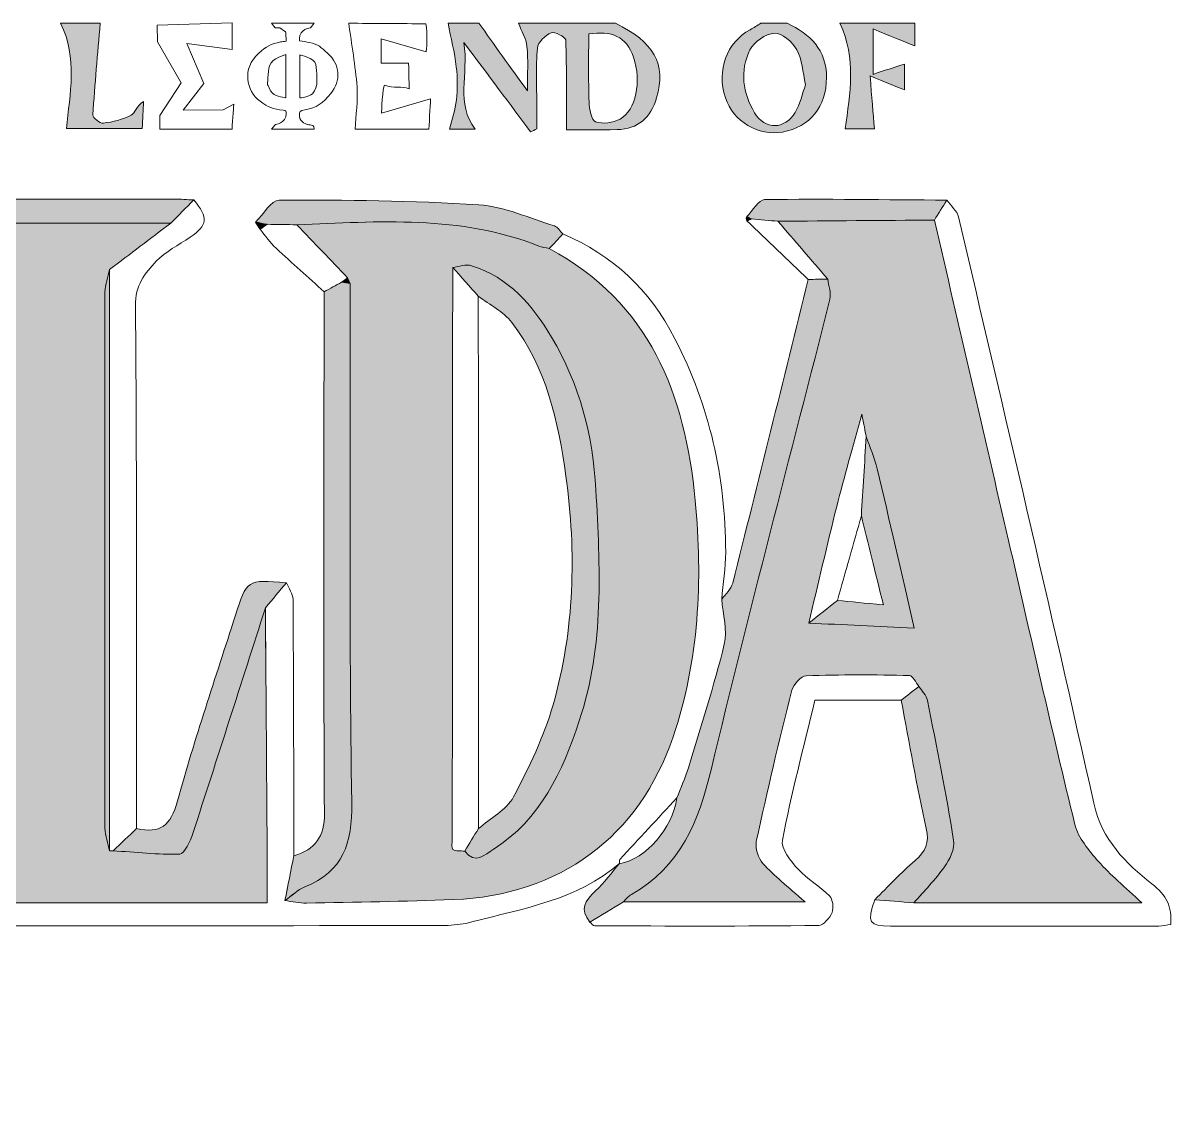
# Model space of a CAD drawing. Header units: inches. Extents: x 4 to 279, y -207 to -83.
# Drawn here: x 147.7 to 278.7, y -207.1 to -83.4 of the extents above; entities that cross this region are included whole.
import ezdxf

# ---------------------------------------------------------------- set-up
doc = ezdxf.new("R2010")
doc.units = ezdxf.units.IN
doc.header["$MEASUREMENT"] = 0
doc.layers.add('Layer 1', color=7, linetype='Continuous')

# ---------------------------------------------------------------- blocks, each defined once
blk = doc.blocks.new('block 3')
at = {"layer": 'Layer 1', "true_color": 0xd42836}
h = blk.add_hatch(color=22, dxfattribs=at)
h.dxf.hatch_style = 2
edge = h.paths.add_edge_path()
edge.add_spline(control_points=[(156.55, -83.45), (156.25, -86.93), (155.91, -90.41), (155.7, -93.89), (155.68, -94.2), (156.52, -94.88), (156.9, -94.83), (157.98, -94.7), (159.1, -94.41), (160.07, -93.92), (160.52, -93.7), (160.67, -92.86), (161.48, -92.37), (161.43, -93.34), (161.38, -94.31), (161.32, -95.45), (158.31, -95.45), (155.43, -95.45), (152.7, -95.45), (153.06, -91.47), (154, -87.4), (152.03, -83.45), (153.54, -83.45), (155.04, -83.45), (156.55, -83.45)], knot_values=[0, 0, 0, 0, 1, 1, 1, 2, 2, 2, 3, 3, 3, 4, 4, 4, 5, 5, 5, 6, 6, 6, 7, 7, 7, 8, 8, 8, 8], degree=3, periodic=1)
h = blk.add_hatch(color=22, dxfattribs=at)
h.dxf.hatch_style = 2
edge = h.paths.add_edge_path()
edge.add_spline(control_points=[(215.25, -83.45), (219.64, -85.53), (221.06, -88.1), (219.95, -91.95), (219.29, -94.22), (217.83, -95.51), (215.44, -95.57), (213.35, -95.62), (211.27, -95.58), (209.66, -95.58), (209.66, -92.12), (209.71, -88.73), (209.59, -85.35), (209.57, -85.02), (208.3, -84.35), (207.93, -84.52), (207.26, -84.83), (206.42, -85.62), (206.36, -86.27), (206.17, -88.43), (206.29, -90.61), (206.29, -92.79), (206.29, -93.68), (206.29, -94.57), (206.29, -95.47), (206.06, -95.59), (205.83, -95.71), (205.59, -95.83), (203.22, -92.65), (200.85, -89.47), (197.99, -85.65), (198.55, -89.36), (197.02, -92.59), (199.27, -95.5), (198.28, -95.5), (197.13, -95.5), (196.35, -95.5), (196.62, -94.4), (197, -93.3), (197.13, -92.18), (197.26, -90.94), (197.27, -89.66), (197.12, -88.43), (196.92, -86.76), (196.51, -85.11), (196.18, -83.45), (197.35, -83.45), (198.53, -83.45), (199.7, -83.45), (201.44, -85.89), (203.19, -88.33), (205.22, -91.15), (205.22, -89.15), (205.33, -87.61), (205.17, -86.09), (205.08, -85.19), (204.55, -84.33), (204.21, -83.45), (207.89, -83.45), (211.57, -83.45), (215.25, -83.45)], knot_values=[0, 0, 0, 0, 1, 1, 1, 2, 2, 2, 3, 3, 3, 4, 4, 4, 5, 5, 5, 6, 6, 6, 7, 7, 7, 8, 8, 8, 9, 9, 9, 10, 10, 10, 11, 11, 11, 12, 12, 12, 13, 13, 13, 14, 14, 14, 15, 15, 15, 16, 16, 16, 17, 17, 17, 18, 18, 18, 19, 19, 19, 20, 20, 20, 20], degree=3, periodic=1)
edge = h.paths.add_edge_path()
edge.add_spline(control_points=[(212.21, -84.67), (212.21, -87.28), (212.16, -89.84), (212.25, -92.39), (212.28, -93.2), (212.51, -94.52), (212.98, -94.68), (213.79, -94.97), (214.99, -94.78), (215.79, -94.36), (217.6, -93.42), (218.24, -90.02), (217.32, -87.32), (216.51, -84.94), (214.8, -84.26), (212.21, -84.67)], knot_values=[0, 0, 0, 0, 1, 1, 1, 2, 2, 2, 3, 3, 3, 4, 4, 4, 5, 5, 5, 5], degree=3, periodic=1)
h = blk.add_hatch(color=22, dxfattribs=at)
h.dxf.hatch_style = 2
edge = h.paths.add_edge_path()
edge.add_spline(control_points=[(234.82, -83.45), (237.45, -84.69), (239.32, -86.44), (239.31, -89.63), (239.29, -92.96), (237.48, -95.25), (234.3, -95.84), (231.57, -96.35), (228.68, -94.62), (227.79, -91.94), (226.75, -88.8), (227.91, -85.63), (230.62, -84.18), (231.02, -83.96), (231.41, -83.7), (231.81, -83.45), (232.81, -83.45), (233.81, -83.45), (234.82, -83.45)], knot_values=[0, 0, 0, 0, 1, 1, 1, 2, 2, 2, 3, 3, 3, 4, 4, 4, 5, 5, 5, 6, 6, 6, 6], degree=3, periodic=1)
edge = h.paths.add_edge_path()
edge.add_spline(control_points=[(236.92, -90.46), (236.58, -88.99), (236.54, -87.57), (235.92, -86.46), (235.43, -85.58), (234.21, -84.54), (233.38, -84.58), (232.39, -84.63), (231.05, -85.58), (230.59, -86.49), (229.39, -88.87), (229.77, -91.39), (231.11, -93.64), (232.31, -95.62), (234.54, -95.59), (235.74, -93.6), (236.31, -92.63), (236.55, -91.47), (236.92, -90.46)], knot_values=[0, 0, 0, 0, 1, 1, 1, 2, 2, 2, 3, 3, 3, 4, 4, 4, 5, 5, 5, 6, 6, 6, 6], degree=3, periodic=1)
h = blk.add_hatch(color=22, dxfattribs=at)
h.dxf.hatch_style = 2
edge = h.paths.add_edge_path()
edge.add_spline(control_points=[(249.37, -83.45), (249.37, -84.53), (249.37, -85.61), (249.37, -86.03), (248, -85.48), (246.51, -84.87), (244.61, -84.1), (244.61, -86.14), (244.61, -87.43), (244.61, -89.27), (245.89, -88.85), (247.06, -88.46), (248.2, -88.09), (248.2, -88.91), (248.2, -90.09), (248.2, -91.05), (247.17, -90.63), (246, -90.15), (244.27, -89.45), (244.48, -91.92), (244.62, -93.66), (244.78, -95.49), (244.05, -95.49), (242.62, -95.49), (241.43, -95.49), (242.02, -91.44), (242.7, -87.41), (240.84, -83.45), (243.68, -83.45), (246.52, -83.45), (249.37, -83.45)], knot_values=[0, 0, 0, 0, 1, 1, 1, 2, 2, 2, 3, 3, 3, 4, 4, 4, 5, 5, 5, 6, 6, 6, 7, 7, 7, 8, 8, 8, 9, 9, 9, 10, 10, 10, 10], degree=3, periodic=1)
at = {"layer": 'Layer 1', "true_color": 0xc6202a}
h = blk.add_hatch(color=22, dxfattribs=at)
h.dxf.hatch_style = 2
edge = h.paths.add_edge_path()
edge.add_spline(control_points=[(167.2, -103.58), (166.33, -104.46), (165.46, -105.35), (164.58, -106.23), (155.55, -106.23), (146.51, -106.23), (137.47, -106.23), (136.36, -103.43), (135.22, -105.35), (134.09, -106.2), (133.89, -106.21), (133.69, -106.22), (133.49, -106.23), (119.95, -106.23), (106.4, -106.23), (92.86, -106.23), (92.66, -106.23), (92.46, -106.23), (92.26, -106.23), (91.67, -105.98), (91.07, -105.72), (90.3, -105.39), (90.76, -104.69), (91.16, -104.1), (91.56, -103.5), (116.02, -103.5), (140.49, -103.49), (164.95, -103.49), (165.7, -103.49), (166.45, -103.55), (167.2, -103.58)], knot_values=[0, 0, 0, 0, 1, 1, 1, 2, 2, 2, 3, 3, 3, 4, 4, 4, 5, 5, 5, 6, 6, 6, 7, 7, 7, 8, 8, 8, 9, 9, 9, 10, 10, 10, 10], degree=3, periodic=1)
h = blk.add_hatch(color=22, dxfattribs=at)
h.dxf.hatch_style = 2
edge = h.paths.add_edge_path()
edge.add_spline(control_points=[(253.03, -103.61), (252.55, -104.37), (252.08, -105.12), (251.61, -105.88), (245.67, -105.92), (239.73, -105.97), (233.78, -106.01), (232.78, -105.93), (231.78, -105.84), (230.78, -105.75), (230.6, -105.66), (230.41, -105.57), (230.23, -105.47), (230.9, -104.8), (231.58, -103.55), (232.26, -103.54), (239.18, -103.45), (246.1, -103.56), (253.03, -103.61)], knot_values=[0, 0, 0, 0, 1, 1, 1, 2, 2, 2, 3, 3, 3, 4, 4, 4, 5, 5, 5, 6, 6, 6, 6], degree=3, periodic=1)
h = blk.add_hatch(color=22, dxfattribs=at)
h.dxf.hatch_style = 2
edge = h.paths.add_edge_path()
edge.add_spline(control_points=[(209.27, -107.46), (208.75, -108.01), (208.23, -108.57), (207.72, -109.12), (207.32, -109.03), (206.89, -108.99), (206.52, -108.84), (197.57, -105.28), (188.24, -106.05), (178.95, -106.41), (177.82, -106.39), (176.69, -106.38), (175.56, -106.36), (175.12, -106.28), (174.67, -106.19), (174.23, -106.11), (175.13, -105.24), (176.03, -103.61), (176.93, -103.61), (184.51, -103.58), (192.11, -103.65), (199.68, -104.14), (202.59, -104.33), (205.44, -105.67), (208.3, -106.54), (208.68, -106.66), (208.95, -107.15), (209.27, -107.46)], knot_values=[0, 0, 0, 0, 1, 1, 1, 2, 2, 2, 3, 3, 3, 4, 4, 4, 5, 5, 5, 6, 6, 6, 7, 7, 7, 8, 8, 8, 9, 9, 9, 9], degree=3, periodic=1)
h = blk.add_hatch(color=22, dxfattribs=at)
h.dxf.hatch_style = 2
edge = h.paths.add_edge_path()
edge.add_spline(control_points=[(184.73, -112.47), (182.8, -110.45), (180.88, -108.43), (178.96, -106.41), (188.24, -106.05), (197.57, -105.28), (206.52, -108.84), (206.89, -108.99), (207.32, -109.03), (207.72, -109.12), (219.15, -115.29), (223.2, -125.67), (224.35, -137.85), (225.21, -147.01), (224.79, -156.02), (221.83, -164.77), (217.97, -176.16), (208.85, -182.88), (196.8, -183.32), (191.21, -183.53), (185.62, -183.63), (180.04, -183.73), (179.22, -183.75), (178.41, -183.54), (177.59, -183.43), (178.35, -182.91), (179.03, -182.22), (179.86, -181.88), (184.24, -180.09), (185.28, -176.93), (185.2, -172.28), (184.9, -152.56), (185.06, -132.83), (185.04, -113.1), (184.94, -112.89), (184.83, -112.68), (184.73, -112.47)], knot_values=[0, 0, 0, 0, 1, 1, 1, 2, 2, 2, 3, 3, 3, 4, 4, 4, 5, 5, 5, 6, 6, 6, 7, 7, 7, 8, 8, 8, 9, 9, 9, 10, 10, 10, 11, 11, 11, 12, 12, 12, 12], degree=3, periodic=1)
edge = h.paths.add_edge_path()
edge.add_spline(control_points=[(198.08, -177.8), (199.25, -179.4), (200.4, -178.18), (201.32, -177.6), (206.75, -174.18), (209.21, -168.73), (211.14, -162.94), (214.01, -154.34), (213.5, -145.44), (213.03, -136.63), (212.7, -130.55), (211.18, -124.58), (207.98, -119.22), (205.8, -115.56), (203.1, -112.42), (198.86, -111.08), (198.23, -110.88), (197.43, -111.19), (196.71, -111.27), (196.69, -132.98), (196.68, -154.7), (196.66, -176.41), (196.66, -176.83), (196.53, -177.46), (196.74, -177.61), (197.06, -177.85), (197.62, -177.76), (198.08, -177.8)], knot_values=[0, 0, 0, 0, 1, 1, 1, 2, 2, 2, 3, 3, 3, 4, 4, 4, 5, 5, 5, 6, 6, 6, 7, 7, 7, 8, 8, 8, 9, 9, 9, 9], degree=3, periodic=1)
h = blk.add_hatch(color=22, dxfattribs=at)
h.dxf.hatch_style = 2
edge = h.paths.add_edge_path()
edge.add_spline(control_points=[(239.45, -112.6), (237.56, -110.41), (235.67, -108.21), (233.78, -106.01), (239.73, -105.97), (245.67, -105.92), (251.61, -105.88), (254.43, -118.05), (257.24, -130.22), (260.06, -142.4), (262.55, -153.19), (264.98, -164), (267.62, -174.76), (268, -176.3), (269.21, -177.72), (270.3, -178.98), (271.65, -180.52), (273.27, -181.83), (275.25, -183.69), (266.19, -183.69), (257.72, -183.69), (249.26, -183.69), (250.44, -182.34), (251.73, -181.06), (252.75, -179.6), (253.35, -178.74), (253.95, -177.52), (253.8, -176.59), (252.94, -171.24), (251.87, -165.93), (250.81, -160.62), (250.7, -160.05), (250.18, -159.55), (249.84, -159.02), (249.49, -158.59), (249.14, -157.8), (248.77, -157.79), (244.85, -157.7), (240.92, -157.67), (237.01, -157.82), (236.42, -157.84), (235.53, -158.79), (235.36, -159.46), (233.91, -165.18), (232.56, -170.93), (231.31, -176.7), (231.15, -177.47), (231.53, -178.62), (232.07, -179.21), (233.34, -180.62), (234.85, -181.79), (236.87, -183.6), (229.49, -183.6), (222.82, -183.6), (216.16, -183.59), (216.46, -183.31), (216.73, -182.95), (217.08, -182.75), (222.65, -179.56), (224.75, -174.43), (226.19, -168.4), (230.45, -150.51), (235.19, -132.74), (239.7, -114.9), (239.87, -114.2), (239.54, -113.37), (239.45, -112.6)], knot_values=[0, 0, 0, 0, 1, 1, 1, 2, 2, 2, 3, 3, 3, 4, 4, 4, 5, 5, 5, 6, 6, 6, 7, 7, 7, 8, 8, 8, 9, 9, 9, 10, 10, 10, 11, 11, 11, 12, 12, 12, 13, 13, 13, 14, 14, 14, 15, 15, 15, 16, 16, 16, 17, 17, 17, 18, 18, 18, 19, 19, 19, 20, 20, 20, 21, 21, 21, 22, 22, 22, 22], degree=3, periodic=1)
edge = h.paths.add_edge_path()
edge.add_spline(control_points=[(243.83, -130.56), (243.7, -129.88), (243.57, -129.21), (243.34, -128), (242.29, -131.83), (241.33, -135.16), (240.48, -138.51), (239.37, -142.93), (238.35, -147.37), (237.29, -151.81), (241.2, -152), (245.12, -152.19), (249.3, -152.39), (247.83, -146.01), (246.49, -140.11), (245.09, -134.23), (244.79, -132.98), (244.26, -131.78), (243.83, -130.56)], knot_values=[0, 0, 0, 0, 1, 1, 1, 2, 2, 2, 3, 3, 3, 4, 4, 4, 5, 5, 5, 6, 6, 6, 6], degree=3, periodic=1)
at = {"layer": 'Layer 1', "true_color": 0xe16974}
h = blk.add_hatch(color=243, dxfattribs=at)
h.dxf.hatch_style = 2
edge = h.paths.add_edge_path()
edge.add_spline(control_points=[(230.78, -105.75), (230.6, -105.82), (230.42, -105.89), (230.24, -105.97), (230.2, -105.86), (230.16, -105.75), (230.14, -105.64), (230.14, -105.59), (230.2, -105.53), (230.23, -105.47), (230.41, -105.57), (230.6, -105.66), (230.78, -105.75)], knot_values=[0, 0, 0, 0, 1, 1, 1, 2, 2, 2, 3, 3, 3, 4, 4, 4, 4], degree=3, periodic=1)
at = {"layer": 'Layer 1', "true_color": 0xc6202a}
h = blk.add_hatch(color=22, dxfattribs=at)
h.dxf.hatch_style = 2
edge = h.paths.add_edge_path()
edge.add_spline(control_points=[(158.01, -177.76), (160.54, -177.92), (163.09, -178.23), (165.62, -178.13), (166.14, -178.11), (166.8, -176.67), (167.09, -175.79), (169.88, -167.22), (172.62, -158.64), (175.37, -150.06), (175.43, -159.08), (175.5, -168.1), (175.56, -177.13), (175.57, -179.2), (175.56, -181.28), (175.56, -183.71), (162.68, -183.71), (150.02, -183.71), (137.35, -183.71), (139.18, -182.08), (140.91, -180.33), (142.87, -178.88), (144.35, -177.79), (144.99, -176.67), (144.99, -174.76), (144.91, -154.5), (144.95, -134.24), (144.93, -113.97), (144.93, -113.17), (144.71, -112.37), (144.59, -111.57), (142.21, -109.79), (139.84, -108.01), (137.47, -106.23), (146.51, -106.23), (155.55, -106.23), (164.58, -106.23), (162.26, -107.99), (159.93, -109.75), (157.61, -111.51), (157.42, -112.37), (157.08, -113.22), (157.08, -114.08), (157.05, -134.46), (157.05, -154.83), (157.08, -175.2), (157.08, -176.06), (157.42, -176.91), (157.61, -177.77), (157.74, -177.76), (157.87, -177.76), (158.01, -177.76)], knot_values=[0, 0, 0, 0, 1, 1, 1, 2, 2, 2, 3, 3, 3, 4, 4, 4, 5, 5, 5, 6, 6, 6, 7, 7, 7, 8, 8, 8, 9, 9, 9, 10, 10, 10, 11, 11, 11, 12, 12, 12, 13, 13, 13, 14, 14, 14, 15, 15, 15, 16, 16, 16, 17, 17, 17, 17], degree=3, periodic=1)
h = blk.add_hatch(color=22, dxfattribs=at)
h.dxf.hatch_style = 2
edge = h.paths.add_edge_path()
edge.add_spline(control_points=[(175.56, -106.36), (175.29, -106.55), (175.02, -106.74), (174.75, -106.93), (174.58, -106.66), (174.4, -106.39), (174.23, -106.11), (174.67, -106.19), (175.12, -106.28), (175.56, -106.36)], knot_values=[0, 0, 0, 0, 1, 1, 1, 2, 2, 2, 3, 3, 3, 3], degree=3, periodic=1)
h = blk.add_hatch(color=22, dxfattribs=at)
h.dxf.hatch_style = 2
edge = h.paths.add_edge_path()
edge.add_spline(control_points=[(196.71, -111.27), (197.43, -111.19), (198.23, -110.88), (198.86, -111.08), (203.1, -112.42), (205.8, -115.56), (207.98, -119.22), (211.18, -124.58), (212.7, -130.55), (213.03, -136.63), (213.5, -145.44), (214.01, -154.34), (211.14, -162.94), (209.21, -168.73), (206.75, -174.18), (201.32, -177.6), (200.4, -178.18), (199.25, -179.4), (198.08, -177.8), (198.6, -176.95), (199.12, -176.09), (199.64, -175.24), (201, -174.05), (202.83, -173.12), (203.63, -171.63), (205.43, -168.28), (207.1, -164.76), (208.15, -161.12), (210.59, -152.58), (210.81, -143.81), (209.61, -135.05), (208.75, -128.83), (207.38, -122.68), (203.44, -117.54), (202.49, -116.3), (200.92, -115.54), (199.63, -114.56), (198.66, -113.46), (197.68, -112.36), (196.71, -111.27)], knot_values=[0, 0, 0, 0, 1, 1, 1, 2, 2, 2, 3, 3, 3, 4, 4, 4, 5, 5, 5, 6, 6, 6, 7, 7, 7, 8, 8, 8, 9, 9, 9, 10, 10, 10, 11, 11, 11, 12, 12, 12, 13, 13, 13, 13], degree=3, periodic=1)
at = {"layer": 'Layer 1', "true_color": 0xd42836}
h = blk.add_hatch(color=22, dxfattribs=at)
h.dxf.hatch_style = 2
edge = h.paths.add_edge_path()
edge.add_spline(control_points=[(157.61, -177.77), (157.42, -176.91), (157.08, -176.06), (157.08, -175.2), (157.05, -154.83), (157.05, -134.46), (157.08, -114.08), (157.08, -113.22), (157.42, -112.37), (157.61, -111.51), (157.61, -133.59), (157.61, -155.68), (157.61, -177.77)], knot_values=[0, 0, 0, 0, 1, 1, 1, 2, 2, 2, 3, 3, 3, 4, 4, 4, 4], degree=3, periodic=1)
at = {"layer": 'Layer 1', "true_color": 0xc6202a}
h = blk.add_hatch(color=22, dxfattribs=at)
h.dxf.hatch_style = 2
edge = h.paths.add_edge_path()
edge.add_spline(control_points=[(184.73, -112.47), (184.83, -112.68), (184.94, -112.89), (185.04, -113.1), (184.71, -113.05), (184.38, -113), (184.05, -112.96), (184.28, -112.8), (184.5, -112.63), (184.73, -112.47)], knot_values=[0, 0, 0, 0, 1, 1, 1, 2, 2, 2, 3, 3, 3, 3], degree=3, periodic=1)
h = blk.add_hatch(color=22, dxfattribs=at)
h.dxf.hatch_style = 2
edge = h.paths.add_edge_path()
edge.add_spline(control_points=[(222.26, -171.74), (222.7, -170.59), (223.23, -169.46), (223.58, -168.29), (225, -163.61), (226.5, -158.95), (227.66, -154.21), (228.05, -152.63), (227.5, -150.81), (227.37, -149.1), (227.8, -148.49), (228.45, -147.93), (228.62, -147.25), (231.52, -135.73), (234.37, -124.19), (237.23, -112.65), (237.97, -112.63), (238.71, -112.62), (239.45, -112.6), (239.54, -113.37), (239.87, -114.2), (239.7, -114.9), (235.19, -132.74), (230.45, -150.51), (226.19, -168.4), (224.75, -174.43), (222.65, -179.56), (217.08, -182.75), (216.73, -182.95), (216.46, -183.31), (216.16, -183.59), (214.89, -184.36), (213.61, -185.13), (212.34, -185.9), (211.15, -184.46), (211.78, -183.43), (212.98, -182.34), (214, -181.41), (214.81, -180.25), (215.72, -179.2), (215.72, -179.2), (215.72, -179.25), (215.72, -179.25), (218.76, -178.66), (221.72, -175.26), (222.26, -171.74)], knot_values=[0, 0, 0, 0, 1, 1, 1, 2, 2, 2, 3, 3, 3, 4, 4, 4, 5, 5, 5, 6, 6, 6, 7, 7, 7, 8, 8, 8, 9, 9, 9, 10, 10, 10, 11, 11, 11, 12, 12, 12, 13, 13, 13, 14, 14, 14, 15, 15, 15, 15], degree=3, periodic=1)
h = blk.add_hatch(color=22, dxfattribs=at)
h.dxf.hatch_style = 2
edge = h.paths.add_edge_path()
edge.add_spline(control_points=[(177.59, -183.44), (177.93, -181.73), (178.27, -180.03), (178.61, -178.32), (181.04, -177.6), (182.11, -176.21), (182.09, -173.43), (181.97, -153.64), (182.04, -133.85), (182.05, -114.05), (182.72, -113.69), (183.39, -113.32), (184.05, -112.96), (184.38, -113), (184.71, -113.05), (185.04, -113.1), (185.06, -132.83), (184.9, -152.56), (185.2, -172.28), (185.28, -176.93), (184.24, -180.09), (179.86, -181.88), (179.03, -182.22), (178.35, -182.91), (177.59, -183.44)], knot_values=[0, 0, 0, 0, 1, 1, 1, 2, 2, 2, 3, 3, 3, 4, 4, 4, 5, 5, 5, 6, 6, 6, 7, 7, 7, 8, 8, 8, 8], degree=3, periodic=1)
h = blk.add_hatch(color=22, dxfattribs=at)
h.dxf.hatch_style = 2
edge = h.paths.add_edge_path()
edge.add_spline(control_points=[(243.83, -130.56), (244.26, -131.78), (244.79, -132.98), (245.09, -134.23), (246.49, -140.11), (247.83, -146.01), (249.3, -152.39), (245.12, -152.19), (241.2, -152), (237.29, -151.81), (238.38, -150.95), (239.47, -150.09), (240.56, -149.22), (242.12, -149.38), (243.68, -149.53), (245.79, -149.73), (244.84, -145.91), (244.06, -142.74), (243.28, -139.58), (243.46, -136.57), (243.65, -133.57), (243.83, -130.56)], knot_values=[0, 0, 0, 0, 1, 1, 1, 2, 2, 2, 3, 3, 3, 4, 4, 4, 5, 5, 5, 6, 6, 6, 7, 7, 7, 7], degree=3, periodic=1)
h = blk.add_hatch(color=22, dxfattribs=at)
h.dxf.hatch_style = 2
edge = h.paths.add_edge_path()
edge.add_spline(control_points=[(158.01, -177.76), (158.9, -176.91), (159.8, -176.06), (160.69, -175.22), (163.38, -175.85), (164.59, -174.89), (165.35, -172.08), (167.29, -165), (169.68, -158.04), (171.91, -151.04), (173.25, -146.83), (173.26, -146.84), (177.78, -147.21), (176.97, -148.16), (176.17, -149.11), (175.37, -150.06), (172.62, -158.64), (169.88, -167.22), (167.09, -175.79), (166.8, -176.67), (166.14, -178.11), (165.62, -178.13), (163.09, -178.23), (160.54, -177.92), (158.01, -177.76)], knot_values=[0, 0, 0, 0, 1, 1, 1, 2, 2, 2, 3, 3, 3, 4, 4, 4, 5, 5, 5, 6, 6, 6, 7, 7, 7, 8, 8, 8, 8], degree=3, periodic=1)
h = blk.add_hatch(color=22, dxfattribs=at)
h.dxf.hatch_style = 2
edge = h.paths.add_edge_path()
edge.add_spline(control_points=[(247.82, -160.61), (248.49, -160.08), (249.17, -159.55), (249.84, -159.02), (250.18, -159.55), (250.7, -160.05), (250.81, -160.62), (251.87, -165.93), (252.94, -171.24), (253.8, -176.59), (253.95, -177.52), (253.35, -178.74), (252.75, -179.6), (251.73, -181.06), (250.44, -182.34), (249.26, -183.69), (247.77, -183.58), (246.29, -183.46), (244.8, -183.34), (246.33, -181.84), (247.8, -180.28), (249.41, -178.87), (250.58, -177.84), (251.05, -176.87), (250.68, -175.21), (249.6, -170.38), (248.75, -165.49), (247.82, -160.61)], knot_values=[0, 0, 0, 0, 1, 1, 1, 2, 2, 2, 3, 3, 3, 4, 4, 4, 5, 5, 5, 6, 6, 6, 7, 7, 7, 8, 8, 8, 9, 9, 9, 9], degree=3, periodic=1)
at = {"layer": 'Layer 1', "lineweight": 0}
for points, knots in [([(156.55, -83.45), (156.25, -86.93), (155.91, -90.41), (155.7, -93.89), (155.68, -94.2), (156.52, -94.88), (156.9, -94.83), (157.98, -94.7), (159.1, -94.41), (160.07, -93.92), (160.52, -93.7), (160.67, -92.86), (161.48, -92.37), (161.43, -93.34), (161.38, -94.31), (161.32, -95.45), (158.31, -95.45), (155.43, -95.45), (152.7, -95.45), (153.06, -91.47), (154, -87.4), (152.03, -83.45), (153.54, -83.45), (155.04, -83.45), (156.55, -83.45)], [0, 0, 0, 0, 1, 1, 1, 2, 2, 2, 3, 3, 3, 4, 4, 4, 5, 5, 5, 6, 6, 6, 7, 7, 7, 8, 8, 8, 8]), ([(166.41, -85.77), (166.41, -85.77), (168.34, -90.3), (168.34, -90.3), (168.34, -90.3), (165.98, -93.35), (165.98, -93.35), (165.98, -93.35), (170.56, -93.32), (170.56, -93.32), (170.56, -93.32), (171.76, -92.65), (171.76, -92.65), (171.76, -92.65), (171.63, -94.47), (171.56, -95.5), (168.53, -95.5), (163.35, -95.5), (163.35, -95.5), (163.35, -95.5), (163.32, -93.95), (163.32, -93.95), (163.32, -93.95), (165.77, -90.24), (165.77, -90.24), (165.77, -90.24), (163.05, -85.56), (163.05, -85.56), (163.05, -85.56), (163.02, -83.65), (163.02, -83.65), (163.02, -83.65), (171.58, -83.41), (171.58, -83.41), (171.58, -84.42), (171.59, -85.42), (171.59, -86.42), (171.59, -86.42), (166.41, -85.77), (166.41, -85.77)], [0, 0, 0, 0, 1, 1, 1, 2, 2, 2, 3, 3, 3, 4, 4, 4, 5, 5, 5, 6, 6, 6, 7, 7, 7, 8, 8, 8, 9, 9, 9, 10, 10, 10, 11, 11, 11, 12, 12, 12, 13, 13, 13, 13]), ([(193.64, -83.5), (193.9, -84.58), (193.69, -86.71), (193.69, -86.71), (193.69, -86.71), (188.55, -85.23), (188.55, -85.23), (188.55, -85.23), (188.54, -88), (188.54, -88), (188.54, -88), (191.68, -88), (191.68, -88), (191.68, -88), (191.75, -90.35), (191.75, -90.91), (190.87, -90.54), (189.99, -90.93), (188.95, -90.49), (188.7, -90.65), (188.6, -93.69), (188.6, -93.69), (188.6, -93.69), (194.19, -92.07), (194.19, -92.07), (194.19, -92.07), (194.05, -94.5), (193.99, -95.52), (190.89, -95.52), (187.99, -95.52), (185.59, -95.52), (185.67, -93.88), (185.92, -92.28), (185.81, -90.71), (185.62, -88.28), (185.19, -85.87), (184.86, -83.45), (187.54, -83.45), (190.96, -83.5), (193.64, -83.5)], [0, 0, 0, 0, 1, 1, 1, 2, 2, 2, 3, 3, 3, 4, 4, 4, 5, 5, 5, 6, 6, 6, 7, 7, 7, 8, 8, 8, 9, 9, 9, 10, 10, 10, 11, 11, 11, 12, 12, 12, 13, 13, 13, 13]), ([(215.25, -83.45), (219.64, -85.53), (221.06, -88.1), (219.95, -91.95), (219.29, -94.22), (217.83, -95.51), (215.44, -95.57), (213.35, -95.62), (211.27, -95.58), (209.66, -95.58), (209.66, -92.12), (209.71, -88.73), (209.59, -85.35), (209.57, -85.02), (208.3, -84.35), (207.93, -84.52), (207.26, -84.83), (206.42, -85.62), (206.36, -86.27), (206.17, -88.43), (206.29, -90.61), (206.29, -92.79), (206.29, -93.68), (206.29, -94.57), (206.29, -95.47), (206.06, -95.59), (205.83, -95.71), (205.59, -95.83), (203.22, -92.65), (200.85, -89.47), (197.99, -85.65), (198.55, -89.36), (197.02, -92.59), (199.27, -95.5), (198.28, -95.5), (197.13, -95.5), (196.35, -95.5), (196.62, -94.4), (197, -93.3), (197.13, -92.18), (197.26, -90.94), (197.27, -89.66), (197.12, -88.43), (196.92, -86.76), (196.51, -85.11), (196.18, -83.45), (197.35, -83.45), (198.53, -83.45), (199.7, -83.45), (201.44, -85.89), (203.19, -88.33), (205.22, -91.15), (205.22, -89.15), (205.33, -87.61), (205.17, -86.09), (205.08, -85.19), (204.55, -84.33), (204.21, -83.45), (207.89, -83.45), (211.57, -83.45), (215.25, -83.45)], [0, 0, 0, 0, 1, 1, 1, 2, 2, 2, 3, 3, 3, 4, 4, 4, 5, 5, 5, 6, 6, 6, 7, 7, 7, 8, 8, 8, 9, 9, 9, 10, 10, 10, 11, 11, 11, 12, 12, 12, 13, 13, 13, 14, 14, 14, 15, 15, 15, 16, 16, 16, 17, 17, 17, 18, 18, 18, 19, 19, 19, 20, 20, 20, 20]), ([(234.82, -83.45), (237.45, -84.69), (239.32, -86.44), (239.31, -89.63), (239.29, -92.96), (237.48, -95.25), (234.3, -95.84), (231.57, -96.35), (228.68, -94.62), (227.79, -91.94), (226.75, -88.8), (227.91, -85.63), (230.62, -84.18), (231.02, -83.96), (231.41, -83.7), (231.81, -83.45), (232.81, -83.45), (233.81, -83.45), (234.82, -83.45)], [0, 0, 0, 0, 1, 1, 1, 2, 2, 2, 3, 3, 3, 4, 4, 4, 5, 5, 5, 6, 6, 6, 6]), ([(249.37, -83.45), (249.37, -84.53), (249.37, -85.61), (249.37, -86.03), (248, -85.48), (246.51, -84.87), (244.61, -84.1), (244.61, -86.14), (244.61, -87.43), (244.61, -89.27), (245.89, -88.85), (247.06, -88.46), (248.2, -88.09), (248.2, -88.91), (248.2, -90.09), (248.2, -91.05), (247.17, -90.63), (246, -90.15), (244.27, -89.45), (244.48, -91.92), (244.62, -93.66), (244.78, -95.49), (244.05, -95.49), (242.62, -95.49), (241.43, -95.49), (242.02, -91.44), (242.7, -87.41), (240.84, -83.45), (243.68, -83.45), (246.52, -83.45), (249.37, -83.45)], [0, 0, 0, 0, 1, 1, 1, 2, 2, 2, 3, 3, 3, 4, 4, 4, 5, 5, 5, 6, 6, 6, 7, 7, 7, 8, 8, 8, 9, 9, 9, 10, 10, 10, 10]), ([(212.21, -84.67), (212.21, -87.28), (212.16, -89.84), (212.25, -92.39), (212.28, -93.2), (212.51, -94.52), (212.98, -94.68), (213.79, -94.97), (214.99, -94.78), (215.79, -94.36), (217.6, -93.42), (218.24, -90.02), (217.32, -87.32), (216.51, -84.94), (214.8, -84.26), (212.21, -84.67)], [0, 0, 0, 0, 1, 1, 1, 2, 2, 2, 3, 3, 3, 4, 4, 4, 5, 5, 5, 5]), ([(236.92, -90.46), (236.58, -88.99), (236.54, -87.57), (235.92, -86.46), (235.43, -85.58), (234.21, -84.54), (233.38, -84.58), (232.39, -84.63), (231.05, -85.58), (230.59, -86.49), (229.39, -88.87), (229.77, -91.39), (231.11, -93.64), (232.31, -95.62), (234.54, -95.59), (235.74, -93.6), (236.31, -92.63), (236.55, -91.47), (236.92, -90.46)], [0, 0, 0, 0, 1, 1, 1, 2, 2, 2, 3, 3, 3, 4, 4, 4, 5, 5, 5, 6, 6, 6, 6]), ([(167.2, -103.58), (166.33, -104.46), (165.46, -105.35), (164.58, -106.23), (155.55, -106.23), (146.51, -106.23), (137.47, -106.23), (136.36, -103.43), (135.22, -105.35), (134.09, -106.2), (133.89, -106.21), (133.69, -106.22), (133.49, -106.23), (119.95, -106.23), (106.4, -106.23), (92.86, -106.23), (92.66, -106.23), (92.46, -106.23), (92.26, -106.23), (91.67, -105.98), (91.07, -105.72), (90.3, -105.39), (90.76, -104.69), (91.16, -104.1), (91.56, -103.5), (116.02, -103.5), (140.49, -103.49), (164.95, -103.49), (165.7, -103.49), (166.45, -103.55), (167.2, -103.58)], [0, 0, 0, 0, 1, 1, 1, 2, 2, 2, 3, 3, 3, 4, 4, 4, 5, 5, 5, 6, 6, 6, 7, 7, 7, 8, 8, 8, 9, 9, 9, 10, 10, 10, 10]), ([(253.03, -103.61), (252.55, -104.37), (252.08, -105.12), (251.61, -105.88), (245.67, -105.92), (239.73, -105.97), (233.78, -106.01), (232.78, -105.93), (231.78, -105.84), (230.78, -105.75), (230.6, -105.66), (230.41, -105.57), (230.23, -105.47), (230.9, -104.8), (231.58, -103.55), (232.26, -103.54), (239.18, -103.45), (246.1, -103.56), (253.03, -103.61)], [0, 0, 0, 0, 1, 1, 1, 2, 2, 2, 3, 3, 3, 4, 4, 4, 5, 5, 5, 6, 6, 6, 6]), ([(167.2, -103.58), (168.89, -105.61), (168.79, -106.5), (166.78, -107.84), (165.46, -108.72), (163.99, -109.46), (162.92, -110.58), (161.62, -111.94), (160.52, -113.3), (160.55, -115.66), (160.73, -135.51), (160.68, -155.36), (160.69, -175.22), (159.8, -176.06), (158.9, -176.91), (158.01, -177.76), (157.87, -177.76), (157.74, -177.76), (157.61, -177.77), (157.61, -155.68), (157.61, -133.59), (157.61, -111.51), (159.93, -109.75), (162.26, -107.99), (164.58, -106.23), (165.46, -105.35), (166.33, -104.46), (167.2, -103.58)], [0, 0, 0, 0, 1, 1, 1, 2, 2, 2, 3, 3, 3, 4, 4, 4, 5, 5, 5, 6, 6, 6, 7, 7, 7, 8, 8, 8, 9, 9, 9, 9]), ([(209.27, -107.46), (208.75, -108.01), (208.23, -108.57), (207.72, -109.12), (207.32, -109.03), (206.89, -108.99), (206.52, -108.84), (197.57, -105.28), (188.24, -106.05), (178.95, -106.41), (177.82, -106.39), (176.69, -106.38), (175.56, -106.36), (175.12, -106.28), (174.67, -106.19), (174.23, -106.11), (175.13, -105.24), (176.03, -103.61), (176.93, -103.61), (184.51, -103.58), (192.11, -103.65), (199.68, -104.14), (202.59, -104.33), (205.44, -105.67), (208.3, -106.54), (208.68, -106.66), (208.95, -107.15), (209.27, -107.46)], [0, 0, 0, 0, 1, 1, 1, 2, 2, 2, 3, 3, 3, 4, 4, 4, 5, 5, 5, 6, 6, 6, 7, 7, 7, 8, 8, 8, 9, 9, 9, 9]), ([(253.03, -103.61), (253.48, -104.25), (254.19, -104.82), (254.36, -105.52), (259.56, -127.78), (264.8, -150.02), (269.77, -172.33), (270.71, -176.56), (273.4, -179.17), (276.38, -181.52), (278.08, -182.86), (278.69, -184.1), (278.55, -186.17), (278.11, -186.23), (277.65, -186.34), (277.19, -186.34), (267, -186.35), (256.81, -186.35), (246.62, -186.34), (244.14, -186.34), (243.93, -185.97), (244.8, -183.34), (246.29, -183.46), (247.77, -183.58), (249.26, -183.69), (257.72, -183.69), (266.19, -183.69), (275.25, -183.69), (273.27, -181.83), (271.65, -180.52), (270.3, -178.98), (269.21, -177.72), (268, -176.3), (267.62, -174.76), (264.98, -164), (262.55, -153.19), (260.06, -142.4), (257.24, -130.22), (254.43, -118.05), (251.61, -105.88), (252.08, -105.12), (252.55, -104.37), (253.03, -103.61)], [0, 0, 0, 0, 1, 1, 1, 2, 2, 2, 3, 3, 3, 4, 4, 4, 5, 5, 5, 6, 6, 6, 7, 7, 7, 8, 8, 8, 9, 9, 9, 10, 10, 10, 11, 11, 11, 12, 12, 12, 13, 13, 13, 14, 14, 14, 14]), ([(184.73, -112.47), (182.8, -110.45), (180.88, -108.43), (178.96, -106.41), (188.24, -106.05), (197.57, -105.28), (206.52, -108.84), (206.89, -108.99), (207.32, -109.03), (207.72, -109.12), (219.15, -115.29), (223.2, -125.67), (224.35, -137.85), (225.21, -147.01), (224.79, -156.02), (221.83, -164.77), (217.97, -176.16), (208.85, -182.88), (196.8, -183.32), (191.21, -183.53), (185.62, -183.63), (180.04, -183.73), (179.22, -183.75), (178.41, -183.54), (177.59, -183.43), (178.35, -182.91), (179.03, -182.22), (179.86, -181.88), (184.24, -180.09), (185.28, -176.93), (185.2, -172.28), (184.9, -152.56), (185.06, -132.83), (185.04, -113.1), (184.94, -112.89), (184.83, -112.68), (184.73, -112.47)], [0, 0, 0, 0, 1, 1, 1, 2, 2, 2, 3, 3, 3, 4, 4, 4, 5, 5, 5, 6, 6, 6, 7, 7, 7, 8, 8, 8, 9, 9, 9, 10, 10, 10, 11, 11, 11, 12, 12, 12, 12]), ([(239.45, -112.6), (237.56, -110.41), (235.67, -108.21), (233.78, -106.01), (239.73, -105.97), (245.67, -105.92), (251.61, -105.88), (254.43, -118.05), (257.24, -130.22), (260.06, -142.4), (262.55, -153.19), (264.98, -164), (267.62, -174.76), (268, -176.3), (269.21, -177.72), (270.3, -178.98), (271.65, -180.52), (273.27, -181.83), (275.25, -183.69), (266.19, -183.69), (257.72, -183.69), (249.26, -183.69), (250.44, -182.34), (251.73, -181.06), (252.75, -179.6), (253.35, -178.74), (253.95, -177.52), (253.8, -176.59), (252.94, -171.24), (251.87, -165.93), (250.81, -160.62), (250.7, -160.05), (250.18, -159.55), (249.84, -159.02), (249.49, -158.59), (249.14, -157.8), (248.77, -157.79), (244.85, -157.7), (240.92, -157.67), (237.01, -157.82), (236.42, -157.84), (235.53, -158.79), (235.36, -159.46), (233.91, -165.18), (232.56, -170.93), (231.31, -176.7), (231.15, -177.47), (231.53, -178.62), (232.07, -179.21), (233.34, -180.62), (234.85, -181.79), (236.87, -183.6), (229.49, -183.6), (222.82, -183.6), (216.16, -183.59), (216.46, -183.31), (216.73, -182.95), (217.08, -182.75), (222.65, -179.56), (224.75, -174.43), (226.19, -168.4), (230.45, -150.51), (235.19, -132.74), (239.7, -114.9), (239.87, -114.2), (239.54, -113.37), (239.45, -112.6)], [0, 0, 0, 0, 1, 1, 1, 2, 2, 2, 3, 3, 3, 4, 4, 4, 5, 5, 5, 6, 6, 6, 7, 7, 7, 8, 8, 8, 9, 9, 9, 10, 10, 10, 11, 11, 11, 12, 12, 12, 13, 13, 13, 14, 14, 14, 15, 15, 15, 16, 16, 16, 17, 17, 17, 18, 18, 18, 19, 19, 19, 20, 20, 20, 21, 21, 21, 22, 22, 22, 22]), ([(230.78, -105.75), (230.6, -105.82), (230.42, -105.89), (230.24, -105.97), (230.2, -105.86), (230.16, -105.75), (230.14, -105.64), (230.14, -105.59), (230.2, -105.53), (230.23, -105.47), (230.41, -105.57), (230.6, -105.66), (230.78, -105.75)], [0, 0, 0, 0, 1, 1, 1, 2, 2, 2, 3, 3, 3, 4, 4, 4, 4]), ([(230.78, -105.75), (231.78, -105.84), (232.78, -105.93), (233.78, -106.01), (235.67, -108.21), (237.56, -110.41), (239.45, -112.6), (238.71, -112.62), (237.97, -112.63), (237.23, -112.65), (234.9, -110.42), (232.57, -108.19), (230.24, -105.97), (230.42, -105.89), (230.6, -105.82), (230.78, -105.75)], [0, 0, 0, 0, 1, 1, 1, 2, 2, 2, 3, 3, 3, 4, 4, 4, 5, 5, 5, 5]), ([(158.01, -177.76), (160.54, -177.92), (163.09, -178.23), (165.62, -178.13), (166.14, -178.11), (166.8, -176.67), (167.09, -175.79), (169.88, -167.22), (172.62, -158.64), (175.37, -150.06), (175.43, -159.08), (175.5, -168.1), (175.56, -177.13), (175.57, -179.2), (175.56, -181.28), (175.56, -183.71), (162.68, -183.71), (150.02, -183.71), (137.35, -183.71), (139.18, -182.08), (140.91, -180.33), (142.87, -178.88), (144.35, -177.79), (144.99, -176.67), (144.99, -174.76), (144.91, -154.5), (144.95, -134.24), (144.93, -113.97), (144.93, -113.17), (144.71, -112.37), (144.59, -111.57), (142.21, -109.79), (139.84, -108.01), (137.47, -106.23), (146.51, -106.23), (155.55, -106.23), (164.58, -106.23), (162.26, -107.99), (159.93, -109.75), (157.61, -111.51), (157.42, -112.37), (157.08, -113.22), (157.08, -114.08), (157.05, -134.46), (157.05, -154.83), (157.08, -175.2), (157.08, -176.06), (157.42, -176.91), (157.61, -177.77), (157.74, -177.76), (157.87, -177.76), (158.01, -177.76)], [0, 0, 0, 0, 1, 1, 1, 2, 2, 2, 3, 3, 3, 4, 4, 4, 5, 5, 5, 6, 6, 6, 7, 7, 7, 8, 8, 8, 9, 9, 9, 10, 10, 10, 11, 11, 11, 12, 12, 12, 13, 13, 13, 14, 14, 14, 15, 15, 15, 16, 16, 16, 17, 17, 17, 17]), ([(175.56, -106.36), (175.29, -106.55), (175.02, -106.74), (174.75, -106.93), (174.58, -106.66), (174.4, -106.39), (174.23, -106.11), (174.67, -106.19), (175.12, -106.28), (175.56, -106.36)], [0, 0, 0, 0, 1, 1, 1, 2, 2, 2, 3, 3, 3, 3]), ([(175.56, -106.36), (176.69, -106.38), (177.82, -106.39), (178.96, -106.41), (180.88, -108.43), (182.8, -110.45), (184.73, -112.47), (184.5, -112.63), (184.28, -112.8), (184.05, -112.96), (183.39, -113.32), (182.72, -113.69), (182.05, -114.05), (180.23, -112.4), (178.38, -110.78), (176.59, -109.09), (175.91, -108.45), (175.36, -107.66), (174.75, -106.93), (175.02, -106.74), (175.29, -106.55), (175.56, -106.36)], [0, 0, 0, 0, 1, 1, 1, 2, 2, 2, 3, 3, 3, 4, 4, 4, 5, 5, 5, 6, 6, 6, 7, 7, 7, 7]), ([(209.27, -107.46), (214.97, -109.89), (219.13, -113.77), (222.03, -119.4), (226, -127.1), (227.81, -135.17), (227.82, -143.73), (227.82, -145.52), (227.53, -147.31), (227.37, -149.1), (227.5, -150.81), (228.05, -152.63), (227.66, -154.21), (226.5, -158.95), (225, -163.61), (223.58, -168.29), (223.23, -169.46), (222.7, -170.59), (222.26, -171.74), (220.09, -174.08), (217.91, -176.41), (215.75, -178.76), (215.66, -178.86), (215.72, -179.08), (215.72, -179.25), (215.72, -179.25), (215.72, -179.2), (215.72, -179.2), (210.9, -183.39), (204.75, -184.31), (198.9, -185.88), (197.16, -186.35), (195.25, -186.29), (193.42, -186.29), (161.74, -186.31), (130.07, -186.34), (98.39, -186.25), (95.95, -186.24), (95, -187.13), (94.38, -189.33), (92.95, -194.43), (91.24, -199.45), (89.76, -204.54), (89.25, -206.29), (88.52, -207.01), (86.53, -207), (61.29, -206.95), (36.05, -206.98), (10.81, -207.07), (8.43, -207.08), (7.53, -206.09), (7.49, -203.91), (8.6, -204.01), (9.71, -204.1), (10.83, -204.2), (11.91, -204.25), (12.99, -204.35), (14.07, -204.35), (32.35, -204.35), (50.62, -204.35), (68.9, -204.35), (73.99, -204.35), (79.08, -204.4), (84.17, -204.3), (85, -204.28), (86.33, -203.77), (86.54, -203.18), (88.79, -196.82), (90.87, -190.4), (92.99, -184), (93.98, -183.91), (94.97, -183.75), (95.96, -183.75), (107.82, -183.73), (119.67, -183.74), (131.53, -183.73), (132.42, -183.73), (133.3, -183.65), (134.4, -183.6), (134.4, -179.78), (134.42, -176.21), (134.4, -172.63), (134.34, -165.12), (134.26, -157.61), (134.19, -150.1), (134.97, -149.3), (135.75, -148.49), (136.52, -147.69), (136.78, -148.33), (137.26, -148.96), (137.27, -149.6), (137.33, -159.47), (137.33, -169.33), (137.35, -179.2), (137.1, -180.33), (136.78, -181.46), (136.65, -182.61), (136.61, -182.95), (137.1, -183.34), (137.35, -183.71), (150.02, -183.71), (162.68, -183.71), (175.56, -183.71), (175.56, -181.28), (175.57, -179.2), (175.56, -177.13), (175.5, -168.1), (175.43, -159.08), (175.36, -150.06), (176.17, -149.11), (176.97, -148.16), (177.78, -147.21), (178.03, -147.84), (178.51, -148.47), (178.51, -149.11), (178.58, -158.85), (178.59, -168.59), (178.61, -178.32), (178.27, -180.03), (177.93, -181.73), (177.59, -183.43), (178.41, -183.54), (179.22, -183.75), (180.04, -183.73), (185.62, -183.63), (191.21, -183.53), (196.8, -183.32), (208.85, -182.88), (217.97, -176.16), (221.83, -164.77), (224.79, -156.02), (225.21, -147.01), (224.35, -137.85), (223.2, -125.67), (219.15, -115.29), (207.72, -109.12), (208.23, -108.57), (208.75, -108.01), (209.27, -107.46)], [0, 0, 0, 0, 1, 1, 1, 2, 2, 2, 3, 3, 3, 4, 4, 4, 5, 5, 5, 6, 6, 6, 7, 7, 7, 8, 8, 8, 9, 9, 9, 10, 10, 10, 11, 11, 11, 12, 12, 12, 13, 13, 13, 14, 14, 14, 15, 15, 15, 16, 16, 16, 17, 17, 17, 18, 18, 18, 19, 19, 19, 20, 20, 20, 21, 21, 21, 22, 22, 22, 23, 23, 23, 24, 24, 24, 25, 25, 25, 26, 26, 26, 27, 27, 27, 28, 28, 28, 29, 29, 29, 30, 30, 30, 31, 31, 31, 32, 32, 32, 33, 33, 33, 34, 34, 34, 35, 35, 35, 36, 36, 36, 37, 37, 37, 38, 38, 38, 39, 39, 39, 40, 40, 40, 41, 41, 41, 42, 42, 42, 43, 43, 43, 44, 44, 44, 45, 45, 45, 46, 46, 46, 46]), ([(198.08, -177.8), (199.25, -179.4), (200.4, -178.18), (201.32, -177.6), (206.75, -174.18), (209.21, -168.73), (211.14, -162.94), (214.01, -154.34), (213.5, -145.44), (213.03, -136.63), (212.7, -130.55), (211.18, -124.58), (207.98, -119.22), (205.8, -115.56), (203.1, -112.42), (198.86, -111.08), (198.23, -110.88), (197.43, -111.19), (196.71, -111.27), (196.69, -132.98), (196.68, -154.7), (196.66, -176.41), (196.66, -176.83), (196.53, -177.46), (196.74, -177.61), (197.06, -177.85), (197.62, -177.76), (198.08, -177.8)], [0, 0, 0, 0, 1, 1, 1, 2, 2, 2, 3, 3, 3, 4, 4, 4, 5, 5, 5, 6, 6, 6, 7, 7, 7, 8, 8, 8, 9, 9, 9, 9]), ([(199.64, -175.24), (199.12, -176.09), (198.6, -176.95), (198.08, -177.8), (197.62, -177.76), (197.06, -177.85), (196.74, -177.61), (196.53, -177.46), (196.66, -176.83), (196.66, -176.41), (196.68, -154.7), (196.69, -132.98), (196.71, -111.27), (197.68, -112.36), (198.66, -113.46), (199.63, -114.56), (199.63, -134.78), (199.64, -155.01), (199.64, -175.24)], [0, 0, 0, 0, 1, 1, 1, 2, 2, 2, 3, 3, 3, 4, 4, 4, 5, 5, 5, 6, 6, 6, 6]), ([(196.71, -111.27), (197.43, -111.19), (198.23, -110.88), (198.86, -111.08), (203.1, -112.42), (205.8, -115.56), (207.98, -119.22), (211.18, -124.58), (212.7, -130.55), (213.03, -136.63), (213.5, -145.44), (214.01, -154.34), (211.14, -162.94), (209.21, -168.73), (206.75, -174.18), (201.32, -177.6), (200.4, -178.18), (199.25, -179.4), (198.08, -177.8), (198.6, -176.95), (199.12, -176.09), (199.64, -175.24), (201, -174.05), (202.83, -173.12), (203.63, -171.63), (205.43, -168.28), (207.1, -164.76), (208.15, -161.12), (210.59, -152.58), (210.81, -143.81), (209.61, -135.05), (208.75, -128.83), (207.38, -122.68), (203.44, -117.54), (202.49, -116.3), (200.92, -115.54), (199.63, -114.56), (198.66, -113.46), (197.68, -112.36), (196.71, -111.27)], [0, 0, 0, 0, 1, 1, 1, 2, 2, 2, 3, 3, 3, 4, 4, 4, 5, 5, 5, 6, 6, 6, 7, 7, 7, 8, 8, 8, 9, 9, 9, 10, 10, 10, 11, 11, 11, 12, 12, 12, 13, 13, 13, 13]), ([(157.61, -177.77), (157.42, -176.91), (157.08, -176.06), (157.08, -175.2), (157.05, -154.83), (157.05, -134.46), (157.08, -114.08), (157.08, -113.22), (157.42, -112.37), (157.61, -111.51), (157.61, -133.59), (157.61, -155.68), (157.61, -177.77)], [0, 0, 0, 0, 1, 1, 1, 2, 2, 2, 3, 3, 3, 4, 4, 4, 4]), ([(184.73, -112.47), (184.83, -112.68), (184.94, -112.89), (185.04, -113.1), (184.71, -113.05), (184.38, -113), (184.05, -112.96), (184.28, -112.8), (184.5, -112.63), (184.73, -112.47)], [0, 0, 0, 0, 1, 1, 1, 2, 2, 2, 3, 3, 3, 3]), ([(222.26, -171.74), (222.7, -170.59), (223.23, -169.46), (223.58, -168.29), (225, -163.61), (226.5, -158.95), (227.66, -154.21), (228.05, -152.63), (227.5, -150.81), (227.37, -149.1), (227.8, -148.49), (228.45, -147.93), (228.62, -147.25), (231.52, -135.73), (234.37, -124.19), (237.23, -112.65), (237.97, -112.63), (238.71, -112.62), (239.45, -112.6), (239.54, -113.37), (239.87, -114.2), (239.7, -114.9), (235.19, -132.74), (230.45, -150.51), (226.19, -168.4), (224.75, -174.43), (222.65, -179.56), (217.08, -182.75), (216.73, -182.95), (216.46, -183.31), (216.16, -183.59), (214.89, -184.36), (213.61, -185.13), (212.34, -185.9), (211.15, -184.46), (211.78, -183.43), (212.98, -182.34), (214, -181.41), (214.81, -180.25), (215.72, -179.2), (215.72, -179.2), (215.72, -179.25), (215.72, -179.25), (218.76, -178.66), (221.72, -175.26), (222.26, -171.74)], [0, 0, 0, 0, 1, 1, 1, 2, 2, 2, 3, 3, 3, 4, 4, 4, 5, 5, 5, 6, 6, 6, 7, 7, 7, 8, 8, 8, 9, 9, 9, 10, 10, 10, 11, 11, 11, 12, 12, 12, 13, 13, 13, 14, 14, 14, 15, 15, 15, 15]), ([(177.59, -183.44), (177.93, -181.73), (178.27, -180.03), (178.61, -178.32), (181.04, -177.6), (182.11, -176.21), (182.09, -173.43), (181.97, -153.64), (182.04, -133.85), (182.05, -114.05), (182.72, -113.69), (183.39, -113.32), (184.05, -112.96), (184.38, -113), (184.71, -113.05), (185.04, -113.1), (185.06, -132.83), (184.9, -152.56), (185.2, -172.28), (185.28, -176.93), (184.24, -180.09), (179.86, -181.88), (179.03, -182.22), (178.35, -182.91), (177.59, -183.44)], [0, 0, 0, 0, 1, 1, 1, 2, 2, 2, 3, 3, 3, 4, 4, 4, 5, 5, 5, 6, 6, 6, 7, 7, 7, 8, 8, 8, 8]), ([(243.83, -130.56), (243.7, -129.88), (243.57, -129.21), (243.34, -128), (242.29, -131.83), (241.33, -135.16), (240.48, -138.51), (239.37, -142.93), (238.35, -147.37), (237.29, -151.81), (241.2, -152), (245.12, -152.19), (249.3, -152.39), (247.83, -146.01), (246.49, -140.11), (245.09, -134.23), (244.79, -132.98), (244.26, -131.78), (243.83, -130.56)], [0, 0, 0, 0, 1, 1, 1, 2, 2, 2, 3, 3, 3, 4, 4, 4, 5, 5, 5, 6, 6, 6, 6]), ([(243.83, -130.56), (243.65, -133.57), (243.46, -136.57), (243.28, -139.58), (242.37, -142.79), (241.46, -146.01), (240.56, -149.22), (239.47, -150.09), (238.38, -150.95), (237.29, -151.81), (238.35, -147.37), (239.37, -142.93), (240.48, -138.51), (241.33, -135.16), (242.29, -131.83), (243.34, -128), (243.57, -129.21), (243.7, -129.88), (243.83, -130.56)], [0, 0, 0, 0, 1, 1, 1, 2, 2, 2, 3, 3, 3, 4, 4, 4, 5, 5, 5, 6, 6, 6, 6]), ([(243.83, -130.56), (244.26, -131.78), (244.79, -132.98), (245.09, -134.23), (246.49, -140.11), (247.83, -146.01), (249.3, -152.39), (245.12, -152.19), (241.2, -152), (237.29, -151.81), (238.38, -150.95), (239.47, -150.09), (240.56, -149.22), (242.12, -149.38), (243.68, -149.53), (245.79, -149.73), (244.84, -145.91), (244.06, -142.74), (243.28, -139.58), (243.46, -136.57), (243.65, -133.57), (243.83, -130.56)], [0, 0, 0, 0, 1, 1, 1, 2, 2, 2, 3, 3, 3, 4, 4, 4, 5, 5, 5, 6, 6, 6, 7, 7, 7, 7]), ([(158.01, -177.76), (158.9, -176.91), (159.8, -176.06), (160.69, -175.22), (163.38, -175.85), (164.59, -174.89), (165.35, -172.08), (167.29, -165), (169.68, -158.04), (171.91, -151.04), (173.25, -146.83), (173.26, -146.84), (177.78, -147.21), (176.97, -148.16), (176.17, -149.11), (175.37, -150.06), (172.62, -158.64), (169.88, -167.22), (167.09, -175.79), (166.8, -176.67), (166.14, -178.11), (165.62, -178.13), (163.09, -178.23), (160.54, -177.92), (158.01, -177.76)], [0, 0, 0, 0, 1, 1, 1, 2, 2, 2, 3, 3, 3, 4, 4, 4, 5, 5, 5, 6, 6, 6, 7, 7, 7, 8, 8, 8, 8]), ([(212.34, -185.9), (213.61, -185.13), (214.89, -184.36), (216.16, -183.59), (222.82, -183.6), (229.49, -183.6), (236.87, -183.6), (234.85, -181.79), (233.34, -180.62), (232.07, -179.21), (231.53, -178.62), (231.15, -177.47), (231.31, -176.7), (232.56, -170.93), (233.91, -165.18), (235.36, -159.46), (235.53, -158.79), (236.42, -157.84), (237.01, -157.82), (240.92, -157.67), (244.85, -157.7), (248.77, -157.79), (249.14, -157.8), (249.49, -158.59), (249.84, -159.02), (249.17, -159.55), (248.49, -160.08), (247.82, -160.61), (244.58, -160.61), (241.34, -160.61), (237.99, -160.61), (236.69, -166.04), (235.3, -171.26), (234.28, -176.56), (234.1, -177.53), (235.24, -178.94), (236.08, -179.87), (237.12, -181.02), (238.56, -181.8), (239.66, -182.91), (240.03, -183.28), (240.15, -184.26), (239.94, -184.78), (239.69, -185.41), (238.95, -186.27), (238.42, -186.28), (229.91, -186.37), (221.4, -186.34), (212.9, -186.32), (212.71, -186.32), (212.52, -186.05), (212.34, -185.9)], [0, 0, 0, 0, 1, 1, 1, 2, 2, 2, 3, 3, 3, 4, 4, 4, 5, 5, 5, 6, 6, 6, 7, 7, 7, 8, 8, 8, 9, 9, 9, 10, 10, 10, 11, 11, 11, 12, 12, 12, 13, 13, 13, 14, 14, 14, 15, 15, 15, 16, 16, 16, 17, 17, 17, 17]), ([(247.82, -160.61), (248.49, -160.08), (249.17, -159.55), (249.84, -159.02), (250.18, -159.55), (250.7, -160.05), (250.81, -160.62), (251.87, -165.93), (252.94, -171.24), (253.8, -176.59), (253.95, -177.52), (253.35, -178.74), (252.75, -179.6), (251.73, -181.06), (250.44, -182.34), (249.26, -183.69), (247.77, -183.58), (246.29, -183.46), (244.8, -183.34), (246.33, -181.84), (247.8, -180.28), (249.41, -178.87), (250.58, -177.84), (251.05, -176.87), (250.68, -175.21), (249.6, -170.38), (248.75, -165.49), (247.82, -160.61)], [0, 0, 0, 0, 1, 1, 1, 2, 2, 2, 3, 3, 3, 4, 4, 4, 5, 5, 5, 6, 6, 6, 7, 7, 7, 8, 8, 8, 9, 9, 9, 9])]:
    blk.add_open_spline(points, degree=3, knots=knots, dxfattribs=at)
blk = doc.blocks.new('block 5')
at = {"layer": 'Layer 1', "lineweight": 0}
for points, knots in [([(180.91, -83.44), (180.91, -83.44), (180.51, -83.95), (180.51, -83.95), (180.51, -83.95), (179.24, -84.12), (179.24, -85.2), (179.24, -85.28), (179.24, -85.36), (179.24, -85.46), (179.64, -85.52), (180.02, -85.56), (180.4, -85.64), (181.37, -85.82), (181.72, -86.2), (182.45, -86.86), (183.89, -88.15), (184.02, -89.97), (182.81, -91.46), (181.91, -92.56), (181.22, -93.08), (179.86, -93.32), (179.24, -93.43), (179.24, -93.41), (179.24, -94.04), (179.25, -94.75), (180.19, -95), (180.19, -95), (180.19, -95), (180.38, -95.01), (180.48, -95.01), (180.97, -95.01), (180.92, -95.51), (180.92, -95.51), (180.92, -95.51), (176.07, -95.51), (176.07, -95.51), (176.07, -95.51), (176.48, -95.01), (176.48, -95.01), (176.48, -95.01), (177.72, -94.83), (177.73, -93.76), (177.74, -93.5), (177.69, -93.4), (177.38, -93.37), (176.26, -93.25), (175.68, -93.02), (174.75, -92.32), (173.17, -91.14), (172.65, -88.6), (174.61, -86.87), (175.46, -86.12), (175.97, -85.77), (177.08, -85.58), (177.28, -85.55), (177.48, -85.53), (177.74, -85.49), (177.72, -85.14), (177.67, -84.44), (177.67, -84.44), (177.67, -84.44), (177.01, -83.97), (177.01, -83.97), (177.01, -83.97), (176.48, -83.95), (176.48, -83.95), (176.48, -83.95), (176.06, -83.44), (176.06, -83.44), (176.06, -83.44), (180.91, -83.44), (180.91, -83.44)], [0, 0, 0, 0, 1, 1, 1, 2, 2, 2, 3, 3, 3, 4, 4, 4, 5, 5, 5, 6, 6, 6, 7, 7, 7, 8, 8, 8, 9, 9, 9, 10, 10, 10, 11, 11, 11, 12, 12, 12, 13, 13, 13, 14, 14, 14, 15, 15, 15, 16, 16, 16, 17, 17, 17, 18, 18, 18, 19, 19, 19, 20, 20, 20, 21, 21, 21, 22, 22, 22, 23, 23, 23, 24, 24, 24, 24]), ([(177.71, -87.02), (177.71, -87.02), (176.13, -87.42), (175.86, -88.24), (175.59, -89.06), (175.62, -90.45), (175.62, -90.45), (175.62, -90.45), (175.84, -91.11), (176.2, -91.46), (176.56, -91.81), (177.71, -91.94), (177.71, -91.94), (177.71, -91.94), (177.71, -87.02), (177.71, -87.02)], [0, 0, 0, 0, 1, 1, 1, 2, 2, 2, 3, 3, 3, 4, 4, 4, 5, 5, 5, 5]), ([(179.27, -91.95), (179.35, -91.95), (180.3, -91.86), (180.72, -91.48), (181.13, -91.11), (181.21, -90.44), (181.21, -90.44), (181.21, -90.44), (181.27, -88.94), (181.11, -88.16), (180.96, -87.37), (179.27, -87.06), (179.27, -87.06), (179.27, -87.06), (179.27, -89.69), (179.27, -91.95)], [0, 0, 0, 0, 1, 1, 1, 2, 2, 2, 3, 3, 3, 4, 4, 4, 5, 5, 5, 5])]:
    blk.add_open_spline(points, degree=3, knots=knots, dxfattribs=at)
blk = doc.blocks.new('block 4')
at = {"layer": 'Layer 1'}
blk.add_blockref('block 5', (0, 0), dxfattribs=at)
blk = doc.blocks.new('block 2')
at = {"layer": 'Layer 1'}
for name in ['block 3', 'block 4']:
    blk.add_blockref(name, (0, 0), dxfattribs=at)

msp = doc.modelspace()

# ---------------------------------------------------------------- block references
at = {"layer": 'Layer 1'}
msp.add_blockref('block 2', (0, 0), dxfattribs=at)

doc.saveas('drawing.dxf')
